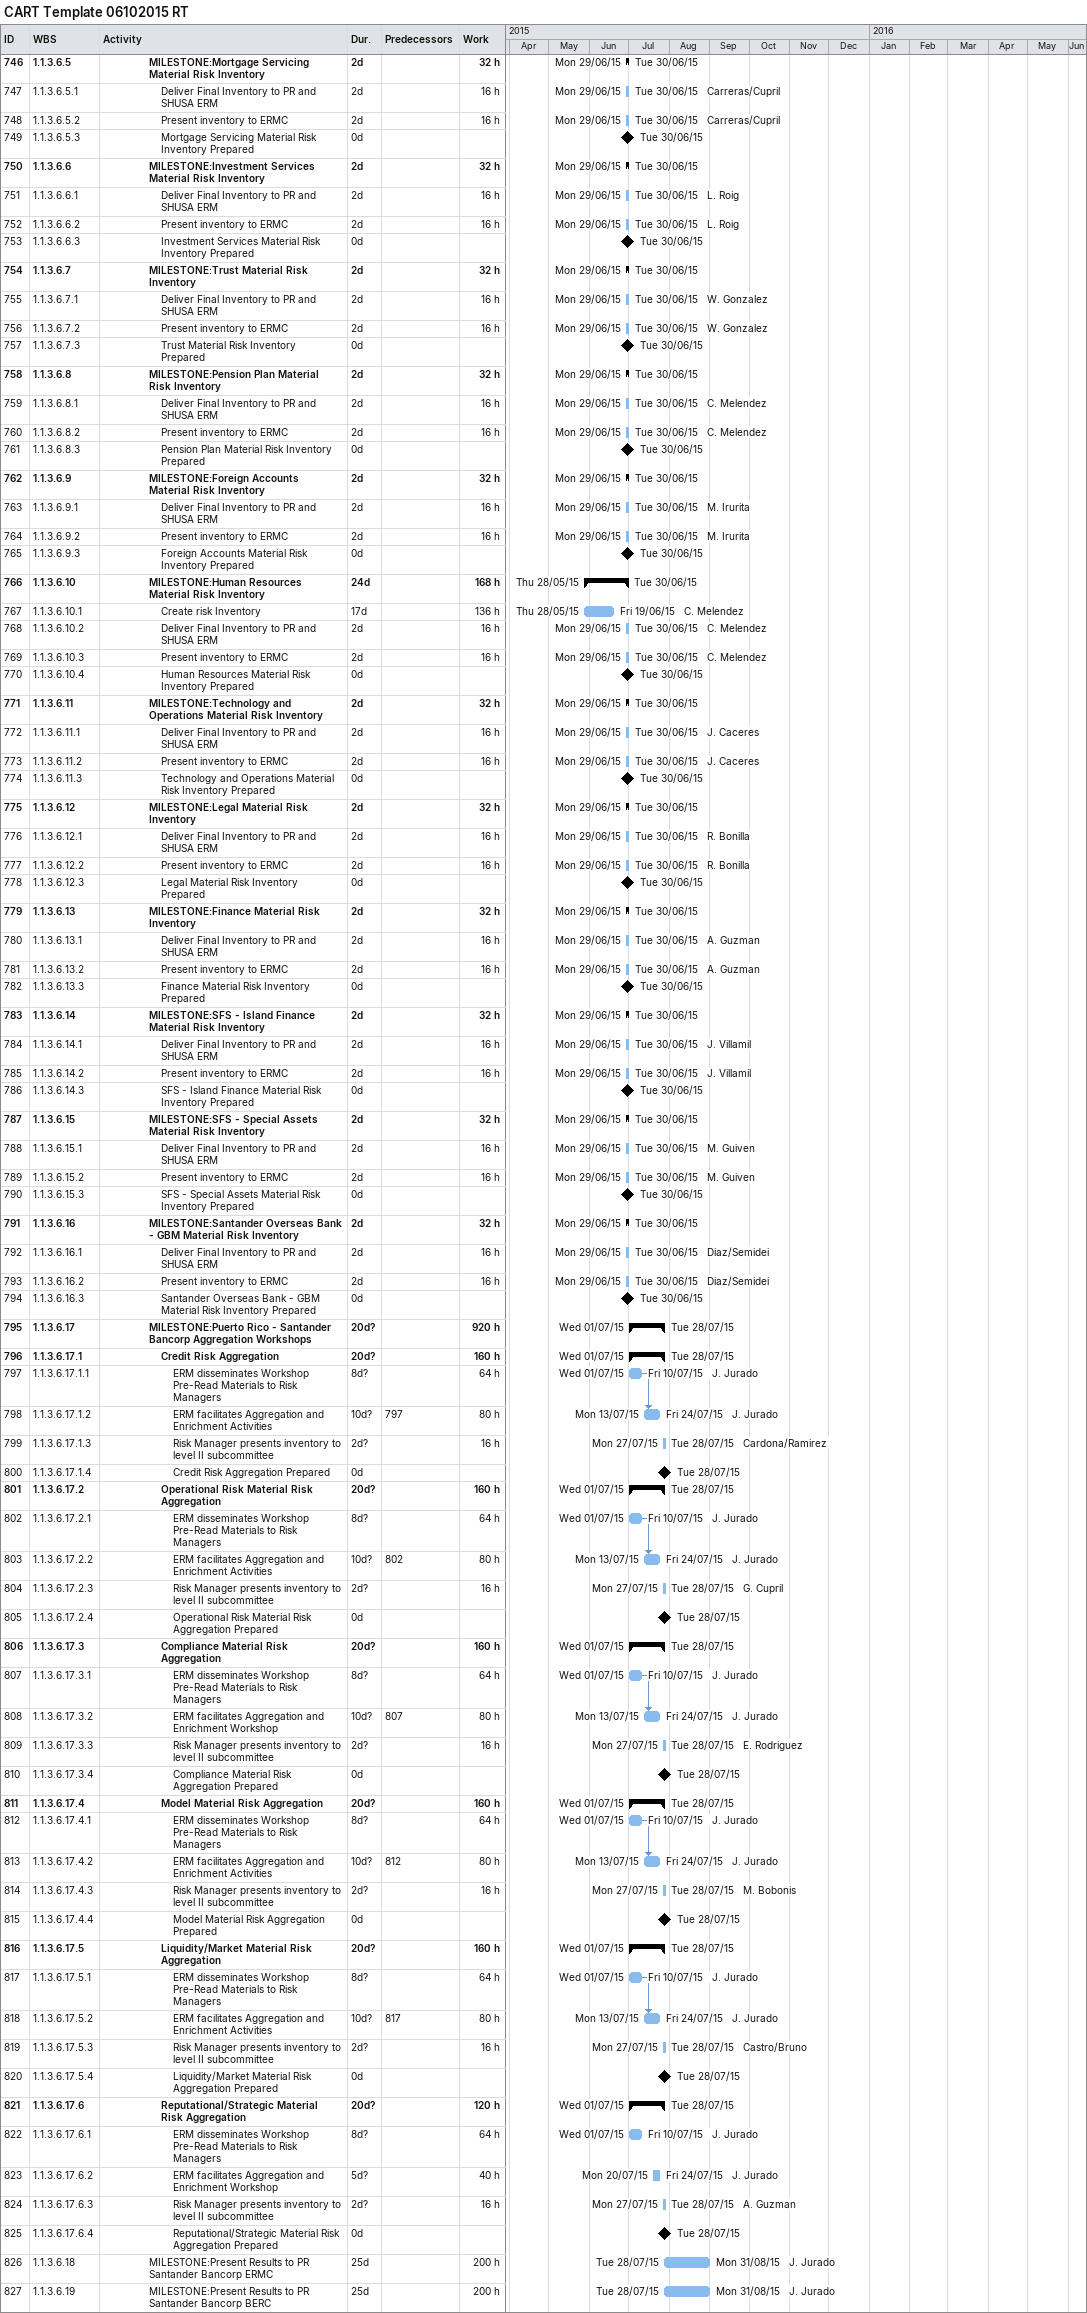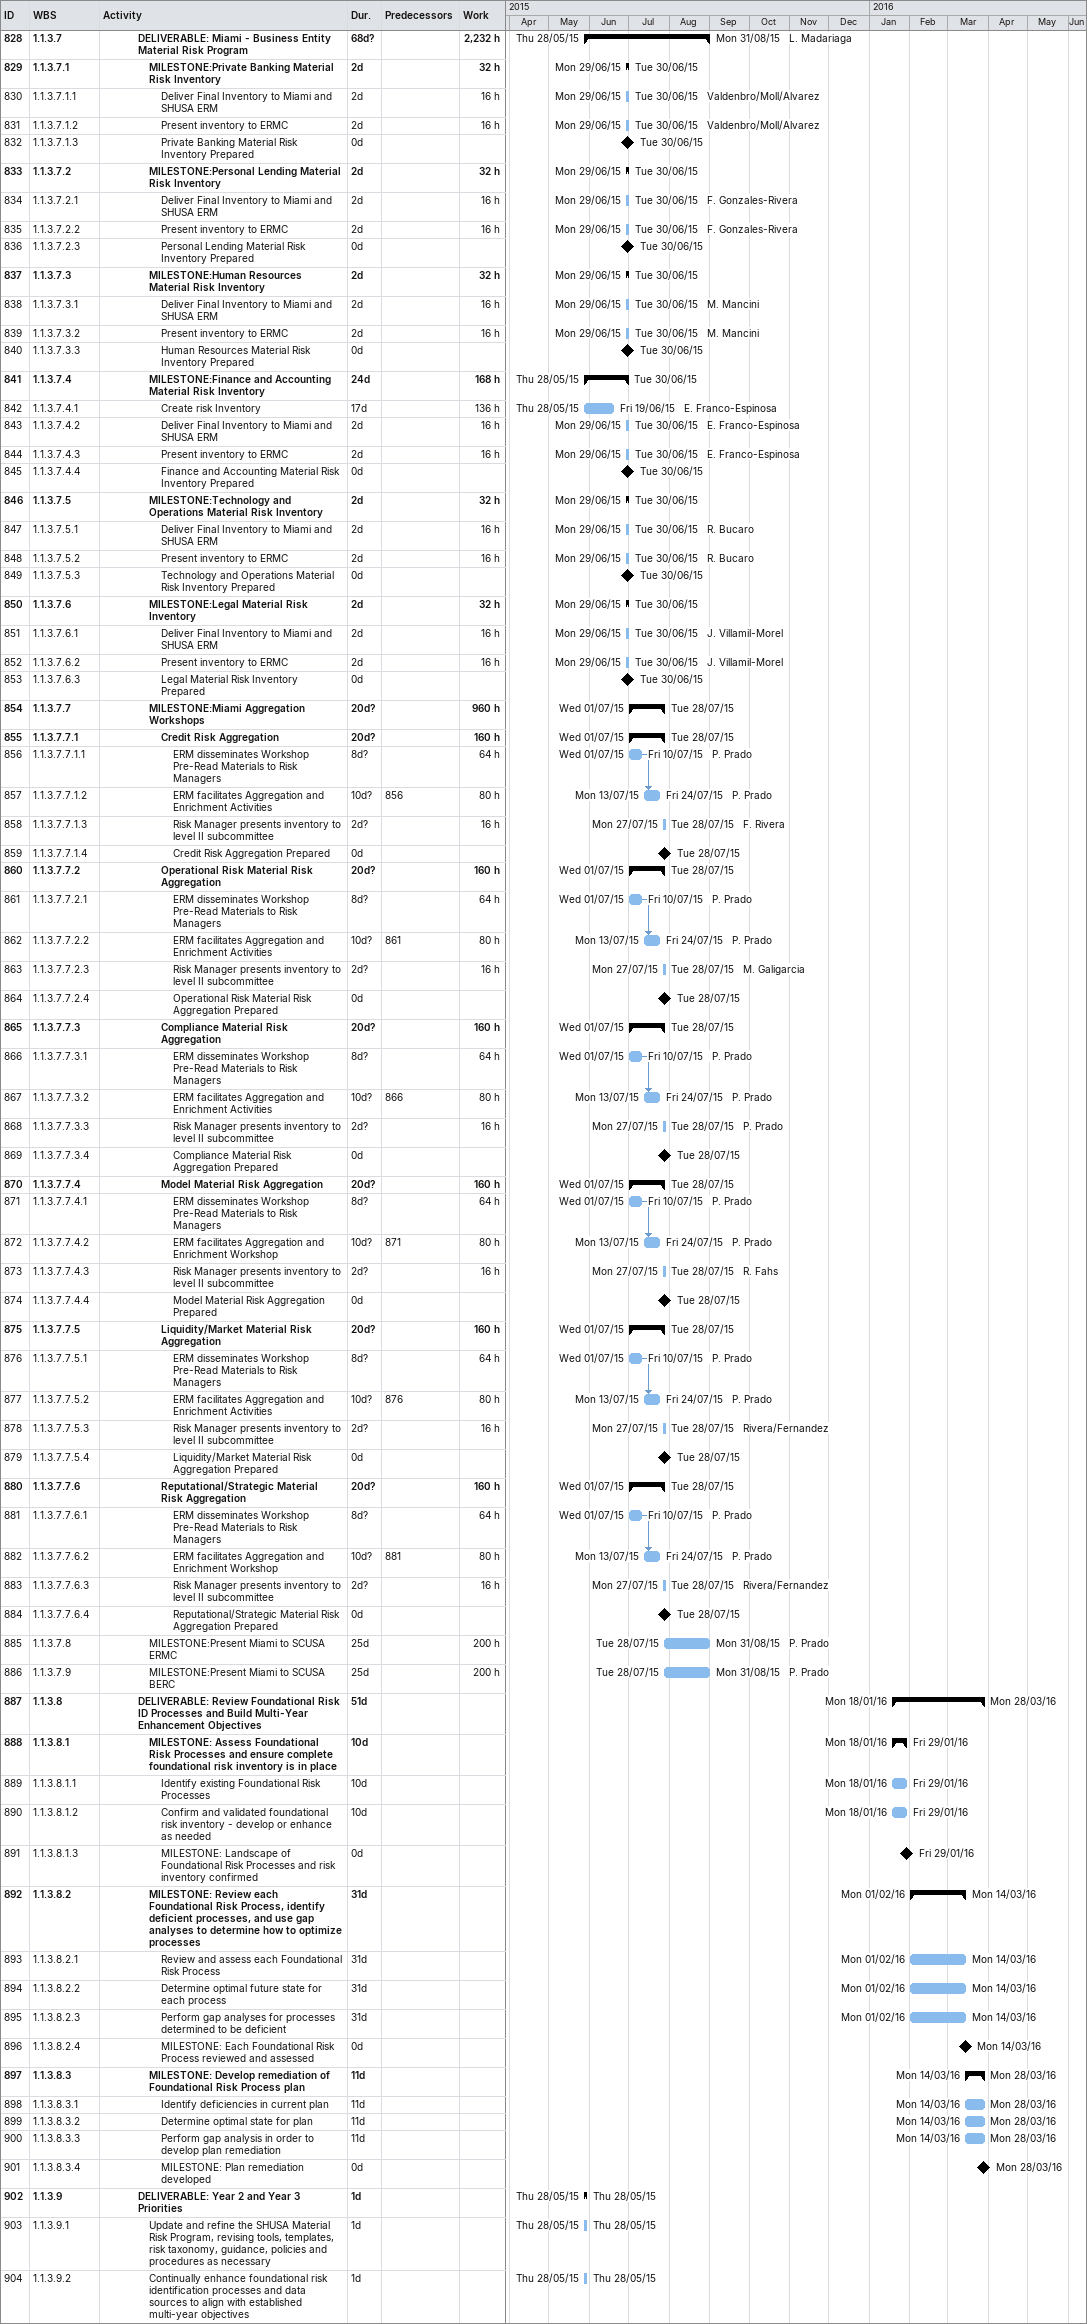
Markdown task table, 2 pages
CART Template 06102015 RT

| ID | WBS | Task | Duration | Start | Finish | Predecessors | Resources | Work (h) |
|---|---|---|---|---|---|---|---|---|
| 746 | 1.1.3.6.5 | **MILESTONE:Mortgage Servicing Material Risk Inventory** | 2d | 2015-06-29 | 2015-06-30 |  |  | 32 |
| 747 | 1.1.3.6.5.1 | Deliver Final Inventory to PR and SHUSA ERM | 2d | 2015-06-29 | 2015-06-30 |  | Carreras/Cupril | 16 |
| 748 | 1.1.3.6.5.2 | Present inventory to ERMC | 2d | 2015-06-29 | 2015-06-30 |  | Carreras/Cupril | 16 |
| 749 | 1.1.3.6.5.3 | Mortgage Servicing Material Risk Inventory Prepared | 0d | 2015-06-30 | 2015-06-30 |  |  |  |
| 750 | 1.1.3.6.6 | **MILESTONE:Investment Services Material Risk Inventory** | 2d | 2015-06-29 | 2015-06-30 |  |  | 32 |
| 751 | 1.1.3.6.6.1 | Deliver Final Inventory to PR and SHUSA ERM | 2d | 2015-06-29 | 2015-06-30 |  | L. Roig | 16 |
| 752 | 1.1.3.6.6.2 | Present inventory to ERMC | 2d | 2015-06-29 | 2015-06-30 |  | L. Roig | 16 |
| 753 | 1.1.3.6.6.3 | Investment Services Material Risk Inventory Prepared | 0d | 2015-06-30 | 2015-06-30 |  |  |  |
| 754 | 1.1.3.6.7 | **MILESTONE:Trust Material Risk Inventory** | 2d | 2015-06-29 | 2015-06-30 |  |  | 32 |
| 755 | 1.1.3.6.7.1 | Deliver Final Inventory to PR and SHUSA ERM | 2d | 2015-06-29 | 2015-06-30 |  | W. Gonzalez | 16 |
| 756 | 1.1.3.6.7.2 | Present inventory to ERMC | 2d | 2015-06-29 | 2015-06-30 |  | W. Gonzalez | 16 |
| 757 | 1.1.3.6.7.3 | Trust Material Risk Inventory Prepared | 0d | 2015-06-30 | 2015-06-30 |  |  |  |
| 758 | 1.1.3.6.8 | **MILESTONE:Pension Plan Material Risk Inventory** | 2d | 2015-06-29 | 2015-06-30 |  |  | 32 |
| 759 | 1.1.3.6.8.1 | Deliver Final Inventory to PR and SHUSA ERM | 2d | 2015-06-29 | 2015-06-30 |  | C. Melendez | 16 |
| 760 | 1.1.3.6.8.2 | Present inventory to ERMC | 2d | 2015-06-29 | 2015-06-30 |  | C. Melendez | 16 |
| 761 | 1.1.3.6.8.3 | Pension Plan Material Risk Inventory Prepared | 0d | 2015-06-30 | 2015-06-30 |  |  |  |
| 762 | 1.1.3.6.9 | **MILESTONE:Foreign Accounts Material Risk Inventory** | 2d | 2015-06-29 | 2015-06-30 |  |  | 32 |
| 763 | 1.1.3.6.9.1 | Deliver Final Inventory to PR and SHUSA ERM | 2d | 2015-06-29 | 2015-06-30 |  | M. Irurita | 16 |
| 764 | 1.1.3.6.9.2 | Present inventory to ERMC | 2d | 2015-06-29 | 2015-06-30 |  | M. Irurita | 16 |
| 765 | 1.1.3.6.9.3 | Foreign Accounts Material Risk Inventory Prepared | 0d | 2015-06-30 | 2015-06-30 |  |  |  |
| 766 | 1.1.3.6.10 | **MILESTONE:Human Resources Material Risk Inventory** | 24d | 2015-05-28 | 2015-06-30 |  |  | 168 |
| 767 | 1.1.3.6.10.1 | Create risk Inventory | 17d | 2015-05-28 | 2015-06-19 |  | C. Melendez | 136 |
| 768 | 1.1.3.6.10.2 | Deliver Final Inventory to PR and SHUSA ERM | 2d | 2015-06-29 | 2015-06-30 |  | C. Melendez | 16 |
| 769 | 1.1.3.6.10.3 | Present inventory to ERMC | 2d | 2015-06-29 | 2015-06-30 |  | C. Melendez | 16 |
| 770 | 1.1.3.6.10.4 | Human Resources Material Risk Inventory Prepared | 0d | 2015-06-30 | 2015-06-30 |  |  |  |
| 771 | 1.1.3.6.11 | **MILESTONE:Technology and Operations Material Risk Inventory** | 2d | 2015-06-29 | 2015-06-30 |  |  | 32 |
| 772 | 1.1.3.6.11.1 | Deliver Final Inventory to PR and SHUSA ERM | 2d | 2015-06-29 | 2015-06-30 |  | J. Caceres | 16 |
| 773 | 1.1.3.6.11.2 | Present inventory to ERMC | 2d | 2015-06-29 | 2015-06-30 |  | J. Caceres | 16 |
| 774 | 1.1.3.6.11.3 | Technology and Operations Material Risk Inventory Prepared | 0d | 2015-06-30 | 2015-06-30 |  |  |  |
| 775 | 1.1.3.6.12 | **MILESTONE:Legal Material Risk Inventory** | 2d | 2015-06-29 | 2015-06-30 |  |  | 32 |
| 776 | 1.1.3.6.12.1 | Deliver Final Inventory to PR and SHUSA ERM | 2d | 2015-06-29 | 2015-06-30 |  | R. Bonilla | 16 |
| 777 | 1.1.3.6.12.2 | Present inventory to ERMC | 2d | 2015-06-29 | 2015-06-30 |  | R. Bonilla | 16 |
| 778 | 1.1.3.6.12.3 | Legal Material Risk Inventory Prepared | 0d | 2015-06-30 | 2015-06-30 |  |  |  |
| 779 | 1.1.3.6.13 | **MILESTONE:Finance Material Risk Inventory** | 2d | 2015-06-29 | 2015-06-30 |  |  | 32 |
| 780 | 1.1.3.6.13.1 | Deliver Final Inventory to PR and SHUSA ERM | 2d | 2015-06-29 | 2015-06-30 |  | A. Guzman | 16 |
| 781 | 1.1.3.6.13.2 | Present inventory to ERMC | 2d | 2015-06-29 | 2015-06-30 |  | A. Guzman | 16 |
| 782 | 1.1.3.6.13.3 | Finance Material Risk Inventory Prepared | 0d | 2015-06-30 | 2015-06-30 |  |  |  |
| 783 | 1.1.3.6.14 | **MILESTONE:SFS - Island Finance Material Risk Inventory** | 2d | 2015-06-29 | 2015-06-30 |  |  | 32 |
| 784 | 1.1.3.6.14.1 | Deliver Final Inventory to PR and SHUSA ERM | 2d | 2015-06-29 | 2015-06-30 |  | J. Villamil | 16 |
| 785 | 1.1.3.6.14.2 | Present inventory to ERMC | 2d | 2015-06-29 | 2015-06-30 |  | J. Villamil | 16 |
| 786 | 1.1.3.6.14.3 | SFS - Island Finance Material Risk Inventory Prepared | 0d | 2015-06-30 | 2015-06-30 |  |  |  |
| 787 | 1.1.3.6.15 | **MILESTONE:SFS - Special Assets Material Risk Inventory** | 2d | 2015-06-29 | 2015-06-30 |  |  | 32 |
| 788 | 1.1.3.6.15.1 | Deliver Final Inventory to PR and SHUSA ERM | 2d | 2015-06-29 | 2015-06-30 |  | M. Guiven | 16 |
| 789 | 1.1.3.6.15.2 | Present inventory to ERMC | 2d | 2015-06-29 | 2015-06-30 |  | M. Guiven | 16 |
| 790 | 1.1.3.6.15.3 | SFS - Special Assets Material Risk Inventory Prepared | 0d | 2015-06-30 | 2015-06-30 |  |  |  |
| 791 | 1.1.3.6.16 | **MILESTONE:Santander Overseas Bank - GBM Material Risk Inventory** | 2d | 2015-06-29 | 2015-06-30 |  |  | 32 |
| 792 | 1.1.3.6.16.1 | Deliver Final Inventory to PR and SHUSA ERM | 2d | 2015-06-29 | 2015-06-30 |  | Diaz/Semidei | 16 |
| 793 | 1.1.3.6.16.2 | Present inventory to ERMC | 2d | 2015-06-29 | 2015-06-30 |  | Diaz/Semidei | 16 |
| 794 | 1.1.3.6.16.3 | Santander Overseas Bank - GBM Material Risk Inventory Prepared | 0d | 2015-06-30 | 2015-06-30 |  |  |  |
| 795 | 1.1.3.6.17 | **MILESTONE:Puerto Rico - Santander Bancorp Aggregation Workshops** | 20d? | 2015-07-01 | 2015-07-28 |  |  | 920 |
| 796 | 1.1.3.6.17.1 | **Credit Risk Aggregation** | 20d? | 2015-07-01 | 2015-07-28 |  |  | 160 |
| 797 | 1.1.3.6.17.1.1 | ERM disseminates Workshop Pre-Read Materials to Risk Managers | 8d? | 2015-07-01 | 2015-07-10 |  | J. Jurado | 64 |
| 798 | 1.1.3.6.17.1.2 | ERM facilitates Aggregation and Enrichment Activities | 10d? | 2015-07-13 | 2015-07-24 | 797 | J. Jurado | 80 |
| 799 | 1.1.3.6.17.1.3 | Risk Manager presents inventory to level II subcommittee | 2d? | 2015-07-27 | 2015-07-28 |  | Cardona/Ramirez | 16 |
| 800 | 1.1.3.6.17.1.4 | Credit Risk Aggregation Prepared | 0d | 2015-07-28 | 2015-07-28 |  |  |  |
| 801 | 1.1.3.6.17.2 | **Operational Risk Material Risk Aggregation** | 20d? | 2015-07-01 | 2015-07-28 |  |  | 160 |
| 802 | 1.1.3.6.17.2.1 | ERM disseminates Workshop Pre-Read Materials to Risk Managers | 8d? | 2015-07-01 | 2015-07-10 |  | J. Jurado | 64 |
| 803 | 1.1.3.6.17.2.2 | ERM facilitates Aggregation and Enrichment Activities | 10d? | 2015-07-13 | 2015-07-24 | 802 | J. Jurado | 80 |
| 804 | 1.1.3.6.17.2.3 | Risk Manager presents inventory to level II subcommittee | 2d? | 2015-07-27 | 2015-07-28 |  | G. Cupril | 16 |
| 805 | 1.1.3.6.17.2.4 | Operational Risk Material Risk Aggregation Prepared | 0d | 2015-07-28 | 2015-07-28 |  |  |  |
| 806 | 1.1.3.6.17.3 | **Compliance Material Risk Aggregation** | 20d? | 2015-07-01 | 2015-07-28 |  |  | 160 |
| 807 | 1.1.3.6.17.3.1 | ERM disseminates Workshop Pre-Read Materials to Risk Managers | 8d? | 2015-07-01 | 2015-07-10 |  | J. Jurado | 64 |
| 808 | 1.1.3.6.17.3.2 | ERM facilitates Aggregation and Enrichment Workshop | 10d? | 2015-07-13 | 2015-07-24 | 807 | J. Jurado | 80 |
| 809 | 1.1.3.6.17.3.3 | Risk Manager presents inventory to level II subcommittee | 2d? | 2015-07-27 | 2015-07-28 |  | E. Rodriguez | 16 |
| 810 | 1.1.3.6.17.3.4 | Compliance Material Risk Aggregation Prepared | 0d | 2015-07-28 | 2015-07-28 |  |  |  |
| 811 | 1.1.3.6.17.4 | **Model Material Risk Aggregation** | 20d? | 2015-07-01 | 2015-07-28 |  |  | 160 |
| 812 | 1.1.3.6.17.4.1 | ERM disseminates Workshop Pre-Read Materials to Risk Managers | 8d? | 2015-07-01 | 2015-07-10 |  | J. Jurado | 64 |
| 813 | 1.1.3.6.17.4.2 | ERM facilitates Aggregation and Enrichment Activities | 10d? | 2015-07-13 | 2015-07-24 | 812 | J. Jurado | 80 |
| 814 | 1.1.3.6.17.4.3 | Risk Manager presents inventory to level II subcommittee | 2d? | 2015-07-27 | 2015-07-28 |  | M. Bobonis | 16 |
| 815 | 1.1.3.6.17.4.4 | Model Material Risk Aggregation Prepared | 0d | 2015-07-28 | 2015-07-28 |  |  |  |
| 816 | 1.1.3.6.17.5 | **Liquidity/Market Material Risk Aggregation** | 20d? | 2015-07-01 | 2015-07-28 |  |  | 160 |
| 817 | 1.1.3.6.17.5.1 | ERM disseminates Workshop Pre-Read Materials to Risk Managers | 8d? | 2015-07-01 | 2015-07-10 |  | J. Jurado | 64 |
| 818 | 1.1.3.6.17.5.2 | ERM facilitates Aggregation and Enrichment Activities | 10d? | 2015-07-13 | 2015-07-24 | 817 | J. Jurado | 80 |
| 819 | 1.1.3.6.17.5.3 | Risk Manager presents inventory to level II subcommittee | 2d? | 2015-07-27 | 2015-07-28 |  | Castro/Bruno | 16 |
| 820 | 1.1.3.6.17.5.4 | Liquidity/Market Material Risk Aggregation Prepared | 0d | 2015-07-28 | 2015-07-28 |  |  |  |
| 821 | 1.1.3.6.17.6 | **Reputational/Strategic Material Risk Aggregation** | 20d? | 2015-07-01 | 2015-07-28 |  |  | 120 |
| 822 | 1.1.3.6.17.6.1 | ERM disseminates Workshop Pre-Read Materials to Risk Managers | 8d? | 2015-07-01 | 2015-07-10 |  | J. Jurado | 64 |
| 823 | 1.1.3.6.17.6.2 | ERM facilitates Aggregation and Enrichment Workshop | 5d? | 2015-07-20 | 2015-07-24 |  | J. Jurado | 40 |
| 824 | 1.1.3.6.17.6.3 | Risk Manager presents inventory to level II subcommittee | 2d? | 2015-07-27 | 2015-07-28 |  | A. Guzman | 16 |
| 825 | 1.1.3.6.17.6.4 | Reputational/Strategic Material Risk Aggregation Prepared | 0d | 2015-07-28 | 2015-07-28 |  |  |  |
| 826 | 1.1.3.6.18 | MILESTONE:Present Results to PR Santander Bancorp ERMC | 25d | 2015-07-28 | 2015-08-31 |  | J. Jurado | 200 |
| 827 | 1.1.3.6.19 | MILESTONE:Present Results to PR Santander Bancorp BERC | 25d | 2015-07-28 | 2015-08-31 |  | J. Jurado | 200 |
| 828 | 1.1.3.7 | **DELIVERABLE: Miami - Business Entity Material Risk Program** | 68d? | 2015-05-28 | 2015-08-31 |  | L. Madariaga | 2232 |
| 829 | 1.1.3.7.1 | **MILESTONE:Private Banking Material Risk Inventory** | 2d | 2015-06-29 | 2015-06-30 |  |  | 32 |
| 830 | 1.1.3.7.1.1 | Deliver Final Inventory to Miami and SHUSA ERM | 2d | 2015-06-29 | 2015-06-30 |  | Valdenbro/Moll/Alvarez | 16 |
| 831 | 1.1.3.7.1.2 | Present inventory to ERMC | 2d | 2015-06-29 | 2015-06-30 |  | Valdenbro/Moll/Alvarez | 16 |
| 832 | 1.1.3.7.1.3 | Private Banking Material Risk Inventory Prepared | 0d | 2015-06-30 | 2015-06-30 |  |  |  |
| 833 | 1.1.3.7.2 | **MILESTONE:Personal Lending Material Risk Inventory** | 2d | 2015-06-29 | 2015-06-30 |  |  | 32 |
| 834 | 1.1.3.7.2.1 | Deliver Final Inventory to Miami and SHUSA ERM | 2d | 2015-06-29 | 2015-06-30 |  | F. Gonzales-Rivera | 16 |
| 835 | 1.1.3.7.2.2 | Present inventory to ERMC | 2d | 2015-06-29 | 2015-06-30 |  | F. Gonzales-Rivera | 16 |
| 836 | 1.1.3.7.2.3 | Personal Lending Material Risk Inventory Prepared | 0d | 2015-06-30 | 2015-06-30 |  |  |  |
| 837 | 1.1.3.7.3 | **MILESTONE:Human Resources Material Risk Inventory** | 2d | 2015-06-29 | 2015-06-30 |  |  | 32 |
| 838 | 1.1.3.7.3.1 | Deliver Final Inventory to Miami and SHUSA ERM | 2d | 2015-06-29 | 2015-06-30 |  | M. Mancini | 16 |
| 839 | 1.1.3.7.3.2 | Present inventory to ERMC | 2d | 2015-06-29 | 2015-06-30 |  | M. Mancini | 16 |
| 840 | 1.1.3.7.3.3 | Human Resources Material Risk Inventory Prepared | 0d | 2015-06-30 | 2015-06-30 |  |  |  |
| 841 | 1.1.3.7.4 | **MILESTONE:Finance and Accounting Material Risk Inventory** | 24d | 2015-05-28 | 2015-06-30 |  |  | 168 |
| 842 | 1.1.3.7.4.1 | Create risk Inventory | 17d | 2015-05-28 | 2015-06-19 |  | E. Franco-Espinosa | 136 |
| 843 | 1.1.3.7.4.2 | Deliver Final Inventory to Miami and SHUSA ERM | 2d | 2015-06-29 | 2015-06-30 |  | E. Franco-Espinosa | 16 |
| 844 | 1.1.3.7.4.3 | Present inventory to ERMC | 2d | 2015-06-29 | 2015-06-30 |  | E. Franco-Espinosa | 16 |
| 845 | 1.1.3.7.4.4 | Finance and Accounting Material Risk Inventory Prepared | 0d | 2015-06-30 | 2015-06-30 |  |  |  |
| 846 | 1.1.3.7.5 | **MILESTONE:Technology and Operations Material Risk Inventory** | 2d | 2015-06-29 | 2015-06-30 |  |  | 32 |
| 847 | 1.1.3.7.5.1 | Deliver Final Inventory to Miami and SHUSA ERM | 2d | 2015-06-29 | 2015-06-30 |  | R. Bucaro | 16 |
| 848 | 1.1.3.7.5.2 | Present inventory to ERMC | 2d | 2015-06-29 | 2015-06-30 |  | R. Bucaro | 16 |
| 849 | 1.1.3.7.5.3 | Technology and Operations Material Risk Inventory Prepared | 0d | 2015-06-30 | 2015-06-30 |  |  |  |
| 850 | 1.1.3.7.6 | **MILESTONE:Legal Material Risk Inventory** | 2d | 2015-06-29 | 2015-06-30 |  |  | 32 |
| 851 | 1.1.3.7.6.1 | Deliver Final Inventory to Miami and SHUSA ERM | 2d | 2015-06-29 | 2015-06-30 |  | J. Villamil-Morel | 16 |
| 852 | 1.1.3.7.6.2 | Present inventory to ERMC | 2d | 2015-06-29 | 2015-06-30 |  | J. Villamil-Morel | 16 |
| 853 | 1.1.3.7.6.3 | Legal Material Risk Inventory Prepared | 0d | 2015-06-30 | 2015-06-30 |  |  |  |
| 854 | 1.1.3.7.7 | **MILESTONE:Miami Aggregation Workshops** | 20d? | 2015-07-01 | 2015-07-28 |  |  | 960 |
| 855 | 1.1.3.7.7.1 | **Credit Risk Aggregation** | 20d? | 2015-07-01 | 2015-07-28 |  |  | 160 |
| 856 | 1.1.3.7.7.1.1 | ERM disseminates Workshop Pre-Read Materials to Risk Managers | 8d? | 2015-07-01 | 2015-07-10 |  | P. Prado | 64 |
| 857 | 1.1.3.7.7.1.2 | ERM facilitates Aggregation and Enrichment Activities | 10d? | 2015-07-13 | 2015-07-24 | 856 | P. Prado | 80 |
| 858 | 1.1.3.7.7.1.3 | Risk Manager presents inventory to level II subcommittee | 2d? | 2015-07-27 | 2015-07-28 |  | F. Rivera | 16 |
| 859 | 1.1.3.7.7.1.4 | Credit Risk Aggregation Prepared | 0d | 2015-07-28 | 2015-07-28 |  |  |  |
| 860 | 1.1.3.7.7.2 | **Operational Risk Material Risk Aggregation** | 20d? | 2015-07-01 | 2015-07-28 |  |  | 160 |
| 861 | 1.1.3.7.7.2.1 | ERM disseminates Workshop Pre-Read Materials to Risk Managers | 8d? | 2015-07-01 | 2015-07-10 |  | P. Prado | 64 |
| 862 | 1.1.3.7.7.2.2 | ERM facilitates Aggregation and Enrichment Activities | 10d? | 2015-07-13 | 2015-07-24 | 861 | P. Prado | 80 |
| 863 | 1.1.3.7.7.2.3 | Risk Manager presents inventory to level II subcommittee | 2d? | 2015-07-27 | 2015-07-28 |  | M. Galigarcia | 16 |
| 864 | 1.1.3.7.7.2.4 | Operational Risk Material Risk Aggregation Prepared | 0d | 2015-07-28 | 2015-07-28 |  |  |  |
| 865 | 1.1.3.7.7.3 | **Compliance Material Risk Aggregation** | 20d? | 2015-07-01 | 2015-07-28 |  |  | 160 |
| 866 | 1.1.3.7.7.3.1 | ERM disseminates Workshop Pre-Read Materials to Risk Managers | 8d? | 2015-07-01 | 2015-07-10 |  | P. Prado | 64 |
| 867 | 1.1.3.7.7.3.2 | ERM facilitates Aggregation and Enrichment Activities | 10d? | 2015-07-13 | 2015-07-24 | 866 | P. Prado | 80 |
| 868 | 1.1.3.7.7.3.3 | Risk Manager presents inventory to level II subcommittee | 2d? | 2015-07-27 | 2015-07-28 |  | P. Prado | 16 |
| 869 | 1.1.3.7.7.3.4 | Compliance Material Risk Aggregation Prepared | 0d | 2015-07-28 | 2015-07-28 |  |  |  |
| 870 | 1.1.3.7.7.4 | **Model Material Risk Aggregation** | 20d? | 2015-07-01 | 2015-07-28 |  |  | 160 |
| 871 | 1.1.3.7.7.4.1 | ERM disseminates Workshop Pre-Read Materials to Risk Managers | 8d? | 2015-07-01 | 2015-07-10 |  | P. Prado | 64 |
| 872 | 1.1.3.7.7.4.2 | ERM facilitates Aggregation and Enrichment Workshop | 10d? | 2015-07-13 | 2015-07-24 | 871 | P. Prado | 80 |
| 873 | 1.1.3.7.7.4.3 | Risk Manager presents inventory to level II subcommittee | 2d? | 2015-07-27 | 2015-07-28 |  | R. Fahs | 16 |
| 874 | 1.1.3.7.7.4.4 | Model Material Risk Aggregation Prepared | 0d | 2015-07-28 | 2015-07-28 |  |  |  |
| 875 | 1.1.3.7.7.5 | **Liquidity/Market Material Risk Aggregation** | 20d? | 2015-07-01 | 2015-07-28 |  |  | 160 |
| 876 | 1.1.3.7.7.5.1 | ERM disseminates Workshop Pre-Read Materials to Risk Managers | 8d? | 2015-07-01 | 2015-07-10 |  | P. Prado | 64 |
| 877 | 1.1.3.7.7.5.2 | ERM facilitates Aggregation and Enrichment Activities | 10d? | 2015-07-13 | 2015-07-24 | 876 | P. Prado | 80 |
| 878 | 1.1.3.7.7.5.3 | Risk Manager presents inventory to level II subcommittee | 2d? | 2015-07-27 | 2015-07-28 |  | Rivera/Fernandez | 16 |
| 879 | 1.1.3.7.7.5.4 | Liquidity/Market Material Risk Aggregation Prepared | 0d | 2015-07-28 | 2015-07-28 |  |  |  |
| 880 | 1.1.3.7.7.6 | **Reputational/Strategic Material Risk Aggregation** | 20d? | 2015-07-01 | 2015-07-28 |  |  | 160 |
| 881 | 1.1.3.7.7.6.1 | ERM disseminates Workshop Pre-Read Materials to Risk Managers | 8d? | 2015-07-01 | 2015-07-10 |  | P. Prado | 64 |
| 882 | 1.1.3.7.7.6.2 | ERM facilitates Aggregation and Enrichment Workshop | 10d? | 2015-07-13 | 2015-07-24 | 881 | P. Prado | 80 |
| 883 | 1.1.3.7.7.6.3 | Risk Manager presents inventory to level II subcommittee | 2d? | 2015-07-27 | 2015-07-28 |  | Rivera/Fernandez | 16 |
| 884 | 1.1.3.7.7.6.4 | Reputational/Strategic Material Risk Aggregation Prepared | 0d | 2015-07-28 | 2015-07-28 |  |  |  |
| 885 | 1.1.3.7.8 | MILESTONE:Present Miami to SCUSA ERMC | 25d | 2015-07-28 | 2015-08-31 |  | P. Prado | 200 |
| 886 | 1.1.3.7.9 | MILESTONE:Present Miami to SCUSA BERC | 25d | 2015-07-28 | 2015-08-31 |  | P. Prado | 200 |
| 887 | 1.1.3.8 | **DELIVERABLE: Review Foundational Risk ID Processes and Build Multi-Year Enhancement Objectives** | 51d | 2016-01-18 | 2016-03-28 |  |  |  |
| 888 | 1.1.3.8.1 | **MILESTONE: Assess Foundational Risk Processes and ensure complete foundational risk inventory is in place** | 10d | 2016-01-18 | 2016-01-29 |  |  |  |
| 889 | 1.1.3.8.1.1 | Identify existing Foundational Risk Processes | 10d | 2016-01-18 | 2016-01-29 |  |  |  |
| 890 | 1.1.3.8.1.2 | Confirm and validated foundational risk inventory - develop or enhance as needed | 10d | 2016-01-18 | 2016-01-29 |  |  |  |
| 891 | 1.1.3.8.1.3 | MILESTONE: Landscape of Foundational Risk Processes and risk inventory confirmed | 0d | 2016-01-29 | 2016-01-29 |  |  |  |
| 892 | 1.1.3.8.2 | **MILESTONE: Review each Foundational Risk Process, identify deficient processes, and use gap analyses to determine how to optimize processes** | 31d | 2016-02-01 | 2016-03-14 |  |  |  |
| 893 | 1.1.3.8.2.1 | Review and assess each Foundational Risk Process | 31d | 2016-02-01 | 2016-03-14 |  |  |  |
| 894 | 1.1.3.8.2.2 | Determine optimal future state for each process | 31d | 2016-02-01 | 2016-03-14 |  |  |  |
| 895 | 1.1.3.8.2.3 | Perform gap analyses for processes determined to be deficient | 31d | 2016-02-01 | 2016-03-14 |  |  |  |
| 896 | 1.1.3.8.2.4 | MILESTONE: Each Foundational Risk Process reviewed and assessed | 0d | 2016-03-14 | 2016-03-14 |  |  |  |
| 897 | 1.1.3.8.3 | **MILESTONE: Develop remediation of Foundational Risk Process plan** | 11d | 2016-03-14 | 2016-03-28 |  |  |  |
| 898 | 1.1.3.8.3.1 | Identify deficiencies in current plan | 11d | 2016-03-14 | 2016-03-28 |  |  |  |
| 899 | 1.1.3.8.3.2 | Determine optimal state for plan | 11d | 2016-03-14 | 2016-03-28 |  |  |  |
| 900 | 1.1.3.8.3.3 | Perform gap analysis in order to develop plan remediation | 11d | 2016-03-14 | 2016-03-28 |  |  |  |
| 901 | 1.1.3.8.3.4 | MILESTONE: Plan remediation developed | 0d | 2016-03-28 | 2016-03-28 |  |  |  |
| 902 | 1.1.3.9 | **DELIVERABLE: Year 2 and Year 3 Priorities** | 1d | 2015-05-28 | 2015-05-28 |  |  |  |
| 903 | 1.1.3.9.1 | Update and refine the SHUSA Material Risk Program, revising tools, templates, risk taxonomy, guidance, policies and procedures as necessary | 1d | 2015-05-28 | 2015-05-28 |  |  |  |
| 904 | 1.1.3.9.2 | Continually enhance foundational risk identification processes and data sources to align with established multi-year objectives | 1d | 2015-05-28 | 2015-05-28 |  |  |  |
